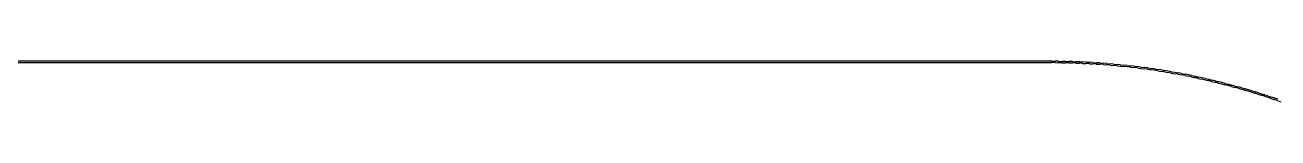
# Model space of a CAD drawing. Header units: metres. Extents: x 0.1 to 41.9, y 0.9 to 39.
# Drawn here: x 38.438 to 39.162, y 8.346 to 8.369 of the extents above; entities that cross this region are included whole.
import ezdxf

# ---------------------------------------------------------------- set-up
doc = ezdxf.new("R2010")
doc.units = ezdxf.units.M
doc.layers.add('BSA_MATERIAL_SECTION', color=7, linetype='Continuous')

msp = doc.modelspace()

# ---------------------------------------------------------------- linework, layer by layer
at = {"layer": 'BSA_MATERIAL_SECTION'}
for p, q in [((39.03163, 8.36891), (36.26992, 8.36891)), ((36.26992, 8.36811), (39.03163, 8.36811)), ((39.03163, 8.36891), (39.03362, 8.3689)), ((39.03163, 8.36891), (39.03163, 8.36851)), ((39.03163, 8.36891), (39.03163, 8.36851)), ((39.03163, 8.36811), (39.03163, 8.36851)), ((39.03163, 8.36811), (39.03163, 8.36851)), ((39.03362, 8.3681), (39.03163, 8.36811)), ((39.03561, 8.36889), (39.03362, 8.3689)), ((39.03362, 8.3681), (39.0356, 8.36809)), ((39.03759, 8.36806), (39.0356, 8.36809)), ((39.03561, 8.36889), (39.0376, 8.36886)), ((39.03759, 8.36806), (39.03957, 8.36803)), ((39.03959, 8.36883), (39.0376, 8.36886)), ((39.04155, 8.36798), (39.03957, 8.36803)), ((39.03959, 8.36883), (39.04157, 8.36878)), ((39.04155, 8.36798), (39.04354, 8.36793)), ((39.04356, 8.36873), (39.04157, 8.36878)), ((39.04552, 8.36786), (39.04354, 8.36793)), ((39.04356, 8.36873), (39.04555, 8.36866)), ((39.04552, 8.36786), (39.0475, 8.36779)), ((39.04754, 8.36859), (39.04555, 8.36866)), ((39.04949, 8.3677), (39.0475, 8.36779)), ((39.04754, 8.36859), (39.04952, 8.3685)), ((39.04949, 8.3677), (39.05147, 8.36761)), ((39.05151, 8.36841), (39.04952, 8.3685)), ((39.05345, 8.3675), (39.05147, 8.36761)), ((39.05151, 8.36841), (39.05349, 8.3683)), ((39.05345, 8.3675), (39.05543, 8.3674)), ((39.05548, 8.36819), (39.05349, 8.3683)), ((39.05741, 8.36727), (39.05543, 8.3674)), ((39.05548, 8.36819), (39.05746, 8.36807)), ((39.05741, 8.36727), (39.05939, 8.36714)), ((39.05945, 8.36794), (39.05746, 8.36807)), ((39.06137, 8.36699), (39.05939, 8.36714)), ((39.05945, 8.36794), (39.06143, 8.36779)), ((39.06137, 8.36699), (39.06335, 8.36684)), ((39.06341, 8.36764), (39.06143, 8.36779)), ((39.06533, 8.36668), (39.06335, 8.36684)), ((39.06341, 8.36764), (39.06539, 8.36747)), ((39.06533, 8.36668), (39.0673, 8.36651)), ((39.06738, 8.36731), (39.06539, 8.36747)), ((39.06928, 8.36632), (39.0673, 8.36651)), ((39.06738, 8.36731), (39.06936, 8.36712)), ((39.06928, 8.36632), (39.07126, 8.36614)), ((39.07134, 8.36693), (39.06936, 8.36712)), ((39.07126, 8.36614), (39.07323, 8.36593)), ((39.07134, 8.36693), (39.07331, 8.36672)), ((39.0752, 8.36572), (39.07323, 8.36593)), ((39.07529, 8.36652), (39.07331, 8.36672)), ((39.07529, 8.36652), (39.07727, 8.36629)), ((39.07924, 8.36606), (39.07727, 8.36629)), ((39.07924, 8.36606), (39.08121, 8.36582)), ((39.08319, 8.36557), (39.08121, 8.36582)), ((39.07717, 8.3655), (39.0752, 8.36572)), ((39.07717, 8.3655), (39.07915, 8.36527)), ((39.08111, 8.36502), (39.07915, 8.36527)), ((39.08111, 8.36502), (39.08308, 8.36478)), ((39.08308, 8.36478), (39.08505, 8.36451)), ((39.08319, 8.36557), (39.08516, 8.3653)), ((39.08702, 8.36425), (39.08505, 8.36451)), ((39.08713, 8.36504), (39.08516, 8.3653)), ((39.08702, 8.36425), (39.08898, 8.36396)), ((39.08713, 8.36504), (39.0891, 8.36475)), ((39.09094, 8.36368), (39.08898, 8.36396)), ((39.09106, 8.36447), (39.0891, 8.36475)), ((39.09291, 8.36337), (39.09094, 8.36368)), ((39.09106, 8.36447), (39.09303, 8.36416)), ((39.09291, 8.36337), (39.09487, 8.36307)), ((39.09499, 8.36386), (39.09303, 8.36416)), ((39.09682, 8.36274), (39.09487, 8.36307)), ((39.09499, 8.36386), (39.09695, 8.36353)), ((39.09682, 8.36274), (39.09878, 8.36242)), ((39.09892, 8.36321), (39.09695, 8.36353)), ((39.10074, 8.36207), (39.09878, 8.36242)), ((39.10087, 8.36286), (39.09892, 8.36321)), ((39.10074, 8.36207), (39.10269, 8.36173)), ((39.10087, 8.36286), (39.10283, 8.36252)), ((39.10464, 8.36137), (39.10269, 8.36173)), ((39.10283, 8.36252), (39.10479, 8.36216)), ((39.10464, 8.36137), (39.10659, 8.36101)), ((39.10674, 8.36179), (39.10479, 8.36216)), ((39.10854, 8.36062), (39.10659, 8.36101)), ((39.10674, 8.36179), (39.10869, 8.36141)), ((39.10854, 8.36062), (39.11049, 8.36024)), ((39.11064, 8.36103), (39.10869, 8.36141)), ((39.11243, 8.35984), (39.11049, 8.36024)), ((39.11259, 8.36062), (39.11064, 8.36103)), ((39.11243, 8.35984), (39.11437, 8.35944)), ((39.11259, 8.36062), (39.11454, 8.36022)), ((39.11631, 8.35902), (39.11437, 8.35944)), ((39.11454, 8.36022), (39.11648, 8.3598)), ((39.11631, 8.35902), (39.11825, 8.3586)), ((39.11843, 8.35938), (39.11648, 8.3598)), ((39.12019, 8.35816), (39.11825, 8.3586)), ((39.12036, 8.35894), (39.11843, 8.35938)), ((39.12036, 8.35894), (39.1223, 8.35849)), ((39.12019, 8.35816), (39.12212, 8.35772)), ((39.12405, 8.35726), (39.12212, 8.35772)), ((39.1223, 8.35849), (39.12424, 8.35803)), ((39.12405, 8.35726), (39.12598, 8.3568)), ((39.12617, 8.35757), (39.12424, 8.35803)), ((39.12791, 8.35632), (39.12598, 8.3568)), ((39.12617, 8.35757), (39.1281, 8.35709)), ((39.12791, 8.35632), (39.12983, 8.35584)), ((39.13003, 8.35662), (39.1281, 8.35709)), ((39.12983, 8.35584), (39.13175, 8.35534)), ((39.13196, 8.35612), (39.13003, 8.35662)), ((39.13368, 8.35484), (39.13175, 8.35534)), ((39.13196, 8.35612), (39.13388, 8.35562)), ((39.13559, 8.35433), (39.13368, 8.35484)), ((39.13388, 8.35562), (39.1358, 8.3551)), ((39.13559, 8.35433), (39.13751, 8.35381)), ((39.13772, 8.35458), (39.1358, 8.3551)), ((39.13942, 8.35327), (39.13751, 8.35381)), ((39.13772, 8.35458), (39.13963, 8.35405)), ((39.13942, 8.35327), (39.14133, 8.35274)), ((39.14155, 8.35351), (39.13963, 8.35405)), ((39.14133, 8.35274), (39.14323, 8.35218)), ((39.14155, 8.35351), (39.14346, 8.35295)), ((39.14514, 8.35163), (39.14323, 8.35218)), ((39.14537, 8.3524), (39.14346, 8.35295)), ((39.14704, 8.35106), (39.14514, 8.35163)), ((39.14727, 8.35182), (39.14537, 8.3524)), ((39.14727, 8.35182), (39.14917, 8.35125)), ((39.14704, 8.35106), (39.14894, 8.35048)), ((39.15083, 8.34989), (39.14894, 8.35048)), ((39.15107, 8.35065), (39.14917, 8.35125)), ((39.15083, 8.34989), (39.15273, 8.3493)), ((39.15107, 8.35065), (39.15297, 8.35006)), ((39.15461, 8.34869), (39.15273, 8.3493)), ((39.15297, 8.35006), (39.15486, 8.34945)), ((39.15461, 8.34869), (39.1565, 8.34807)), ((39.15675, 8.34883), (39.15486, 8.34945)), ((39.15838, 8.34744), (39.1565, 8.34807)), ((39.15675, 8.34883), (39.15864, 8.3482)), ((39.15838, 8.34744), (39.16027, 8.34681)), ((39.16052, 8.34757), (39.15864, 8.3482)), ((39.16214, 8.34617), (39.16027, 8.34681)), ((39.1624, 8.34692), (39.16052, 8.34757)), ((39.16214, 8.34617), (39.16402, 8.34552))]:
    msp.add_line(p, q, dxfattribs=at)

doc.saveas('drawing.dxf')
